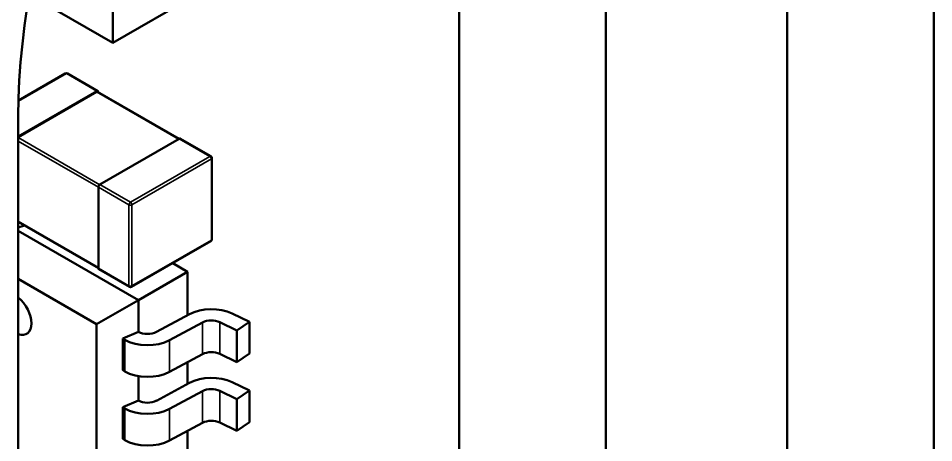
# Model space of a CAD drawing. Header units: millimetres. Extents: x 3100 to 5091, y 868 to 1900.
# Drawn here: x 4150.91 to 4157.98, y 1673.11 to 1676.39 of the extents above; entities that cross this region are included whole.
import ezdxf

# ---------------------------------------------------------------- set-up
doc = ezdxf.new("R2010")
doc.units = ezdxf.units.MM
doc.header["$LTSCALE"] = 1.8
doc.layers.add('외형선(ISO)', color=7, linetype='Continuous', lineweight=50)
doc.layers.add('좁은 외형선(ISO)', color=7, linetype='Continuous', lineweight=35)

msp = doc.modelspace()

# ---------------------------------------------------------------- linework, layer by layer
at = {"layer": '외형선(ISO)'}
for p, q in [((4155.4511, 1660.3646), (4155.4511, 1682.1716)), ((4154.3179, 1659.7103), (4154.3179, 1681.6825)), ((4156.8516, 1651.7946), (4156.8516, 1680.372)), ((4157.983, 1679.7188), (4157.983, 1651.1414)), ((4151.6414, 1676.7827), (4151.6414, 1676.2029)), ((4151.6414, 1676.2029), (4150.9969, 1676.5751)), ((4152.3485, 1676.6112), (4151.6414, 1676.2029)), ((4150.9135, 1675.7576), (4151.2751, 1675.9664)), ((4151.2911, 1675.9664), (4151.5273, 1675.83)), ((4151.5193, 1675.8292), (4150.9119, 1675.4785)), ((4150.9119, 1675.4744), (4151.5158, 1675.8231)), ((4151.5238, 1675.8239), (4152.1533, 1675.4603)), ((4151.5306, 1675.8199), (4151.5306, 1675.8227)), ((4150.9119, 1647.0589), (4150.9119, 1675.6363)), ((4151.542, 1675.1073), (4152.1557, 1675.4616)), ((4152.1637, 1675.4624), (4152.3999, 1675.326)), ((4152.4078, 1674.6851), (4152.4079, 1675.3122)), ((4151.5305, 1674.4607), (4151.5306, 1675.0877)), ((4151.5305, 1674.4626), (4150.9119, 1674.8199)), ((4150.9119, 1674.776), (4150.9588, 1674.7928)), ((4150.9119, 1674.7511), (4151.8398, 1674.2151)), ((4152.3998, 1674.6713), (4151.786, 1674.3169)), ((4152.1045, 1674.5008), (4152.2195, 1674.4343)), ((4151.77, 1674.3169), (4151.5338, 1674.4533)), ((4151.8398, 1674.2151), (4152.2195, 1674.4343)), ((4152.2195, 1674.4343), (4152.2194, 1674.0984)), ((4151.5172, 1674.0289), (4150.9119, 1674.3785)), ((4151.8398, 1674.2151), (4151.5172, 1674.0289)), ((4151.8398, 1674.2151), (4151.8398, 1673.9702)), ((4151.9787, 1673.9688), (4152.2335, 1674.1059)), ((4152.5647, 1674.1109), (4152.6968, 1674.0469)), ((4151.517, 1672.3246), (4151.5172, 1674.0289)), ((4152.3358, 1674.0426), (4152.081, 1673.9054)), ((4152.6003, 1673.9806), (4152.4682, 1674.0446)), ((4152.6968, 1674.0469), (4152.6003, 1673.9806)), ((4152.6967, 1673.802), (4152.6968, 1674.0469)), ((4151.7188, 1673.9176), (4151.8398, 1673.9702)), ((4152.6003, 1673.7356), (4152.6003, 1673.9806)), ((4151.7188, 1673.6726), (4151.7188, 1673.9176)), ((4151.7337, 1673.909), (4151.7188, 1673.9176)), ((4152.3357, 1673.7977), (4152.081, 1673.6605)), ((4152.6003, 1673.7356), (4152.4682, 1673.7997)), ((4152.6967, 1673.802), (4152.6003, 1673.7356)), ((4152.2194, 1673.735), (4152.2194, 1673.5677)), ((4151.7337, 1673.664), (4151.7188, 1673.6726)), ((4151.8397, 1673.6276), (4151.8397, 1673.4395)), ((4151.9786, 1673.4381), (4152.2334, 1673.5753)), ((4152.3357, 1673.5119), (4152.0809, 1673.3748)), ((4152.6002, 1673.4499), (4152.4682, 1673.5139)), ((4152.5646, 1673.5802), (4152.6967, 1673.5162)), ((4152.6967, 1673.5162), (4152.6002, 1673.4499)), ((4152.6966, 1673.2713), (4152.6967, 1673.5162)), ((4151.7187, 1673.3869), (4151.8397, 1673.4395)), ((4152.6002, 1673.205), (4152.6002, 1673.4499)), ((4151.7187, 1673.142), (4151.7187, 1673.3869)), ((4151.7336, 1673.3783), (4151.7187, 1673.3869)), ((4152.3356, 1673.267), (4152.0809, 1673.1298)), ((4152.6002, 1673.205), (4152.4681, 1673.269)), ((4152.6966, 1673.2713), (4152.6002, 1673.205)), ((4152.2193, 1673.2043), (4152.2193, 1673.037)), ((4151.7336, 1673.1334), (4151.7187, 1673.142))]:
    msp.add_line(p, q, dxfattribs=at)
for centre, start, end in [((4151.2831, 1675.9525), 59.99059, 120), ((4152.3919, 1675.3122), 359.99059, 59.99059), ((4152.3918, 1674.6851), 300, 359.99059), ((4151.778, 1674.3308), 239.99059, 300)]:
    msp.add_arc(centre, 0.016, start, end, dxfattribs=at)
for centre, major_axis, ratio, start_param, end_param in [((4154.4475, 1677.6776), (2.5, 4.3301), 0.57735, 5.497787, 8.63938), ((4151.5158, 1675.81), (0.008, 0.0139), 0.577241, 0, 0.785493), ((4151.5193, 1675.8161), (0.008, 0.0139), 0.577241, 5.497882, 7.068678), ((4152.1557, 1675.4486), (0.008, 0.0139), 0.577241, 0, 0.785493), ((4151.5419, 1675.0942), (0.008, 0.0139), 0.577241, 0.785493, 2.356289), ((4151.5418, 1674.4672), (-0.008, -0.0139), 0.577241, 5.497882, 6.283185), ((4150.8887, 1674.1071), (0.0877, -0.1519), 0.57735, 5.686113, 8.451054), ((4152.404, 1674.0003), (0.25, 0), 0.57746, 0.872759, 2.321383), ((4152.404, 1674.0003), (-0.1, 0), 0.57746, 4.014352, 5.462975), ((4151.9105, 1674.011), (0.1, 0), 0.57746, 3.927086, 5.462975), ((4151.9105, 1674.011), (-0.25, 0), 0.57746, 0.785493, 2.321383), ((4152.4039, 1673.7554), (-0.1, 0), 0.57746, 4.014352, 5.462975), ((4151.9105, 1673.7661), (-0.25, 0), 0.57746, 0.785493, 2.321383), ((4152.4039, 1673.4697), (0.25, 0), 0.57746, 0.872759, 2.321383), ((4152.4039, 1673.4697), (-0.1, 0), 0.57746, 4.014352, 5.462975), ((4151.9104, 1673.4804), (0.1, 0), 0.57746, 3.927086, 5.462975), ((4151.9104, 1673.4804), (-0.25, 0), 0.57746, 0.785493, 2.321383), ((4152.4038, 1673.2247), (-0.1, 0), 0.57746, 4.014352, 5.462975), ((4151.9104, 1673.2354), (-0.25, 0), 0.57746, 0.785493, 2.321383)]:
    msp.add_ellipse(centre, major_axis=major_axis, ratio=ratio, start_param=start_param, end_param=end_param, dxfattribs=at)
at = {"layer": '좁은 외형선(ISO)'}
for p, q in [((4151.2831, 1675.9656), (4150.9133, 1675.7521)), ((4151.5193, 1675.8292), (4151.2831, 1675.9656)), ((4151.5158, 1675.8231), (4152.1486, 1675.4575)), ((4150.9119, 1675.4703), (4151.5413, 1675.1068)), ((4151.5306, 1675.0869), (4150.9119, 1675.4442)), ((4152.1557, 1675.4616), (4152.3919, 1675.3252)), ((4151.7781, 1674.9709), (4152.3919, 1675.3252)), ((4151.7894, 1674.9513), (4152.4032, 1675.3056)), ((4152.4032, 1675.3056), (4152.4031, 1674.6786)), ((4151.5306, 1675.0877), (4151.7668, 1674.9513)), ((4151.542, 1675.1073), (4151.7781, 1674.9709)), ((4151.7667, 1674.3243), (4151.7668, 1674.9513)), ((4151.7893, 1674.3243), (4151.7894, 1674.9513)), ((4151.5305, 1674.468), (4150.9119, 1674.8253)), ((4152.4031, 1674.6786), (4151.7893, 1674.3243)), ((4151.5305, 1674.4607), (4151.7667, 1674.3243)), ((4152.3357, 1673.7977), (4152.3358, 1674.0426)), ((4152.4682, 1673.7997), (4152.4682, 1674.0446)), ((4151.7337, 1673.664), (4151.7337, 1673.909)), ((4152.081, 1673.6605), (4152.081, 1673.9054)), ((4152.3356, 1673.267), (4152.3357, 1673.5119)), ((4152.4681, 1673.269), (4152.4682, 1673.5139)), ((4151.7336, 1673.1334), (4151.7336, 1673.3783)), ((4152.0809, 1673.1298), (4152.0809, 1673.3748))]:
    msp.add_line(p, q, dxfattribs=at)
for centre, major_axis, ratio, start_param, end_param in [((4151.2831, 1675.9525), (-0.008, 0.0139), 0.57735, 5.497597, 6.283185), ((4151.2831, 1675.9525), (0.008, 0.0139), 0.577241, 0, 0.785493), ((4152.3919, 1675.3122), (0.008, 0.0139), 0.577241, 0, 0.785493), ((4152.3919, 1675.3122), (0.008, -0.0139), 0.57735, 0.785208, 2.356005), ((4152.3919, 1675.3122), (0.016, 0), 0.57746, 5.497882, 6.283185), ((4151.7781, 1674.9578), (0.008, 0.0139), 0.577241, 0.785493, 2.356289), ((4151.7781, 1674.9578), (0.016, 0), 0.57746, 3.927086, 5.497882), ((4151.7781, 1674.9578), (0.008, -0.0139), 0.57735, 0.785208, 2.356005), ((4152.3918, 1674.6851), (0.008, -0.0139), 0.57735, 0, 0.785208), ((4152.3918, 1674.6851), (0.016, 0), 0.57746, 5.497882, 6.283185), ((4151.778, 1674.3308), (-0.008, -0.0139), 0.577241, 5.497882, 6.283185), ((4151.778, 1674.3308), (0.016, 0), 0.57746, 3.927086, 5.497882), ((4151.778, 1674.3308), (0.008, -0.0139), 0.57735, 0, 0.785208)]:
    msp.add_ellipse(centre, major_axis=major_axis, ratio=ratio, start_param=start_param, end_param=end_param, dxfattribs=at)

doc.saveas('drawing.dxf')
